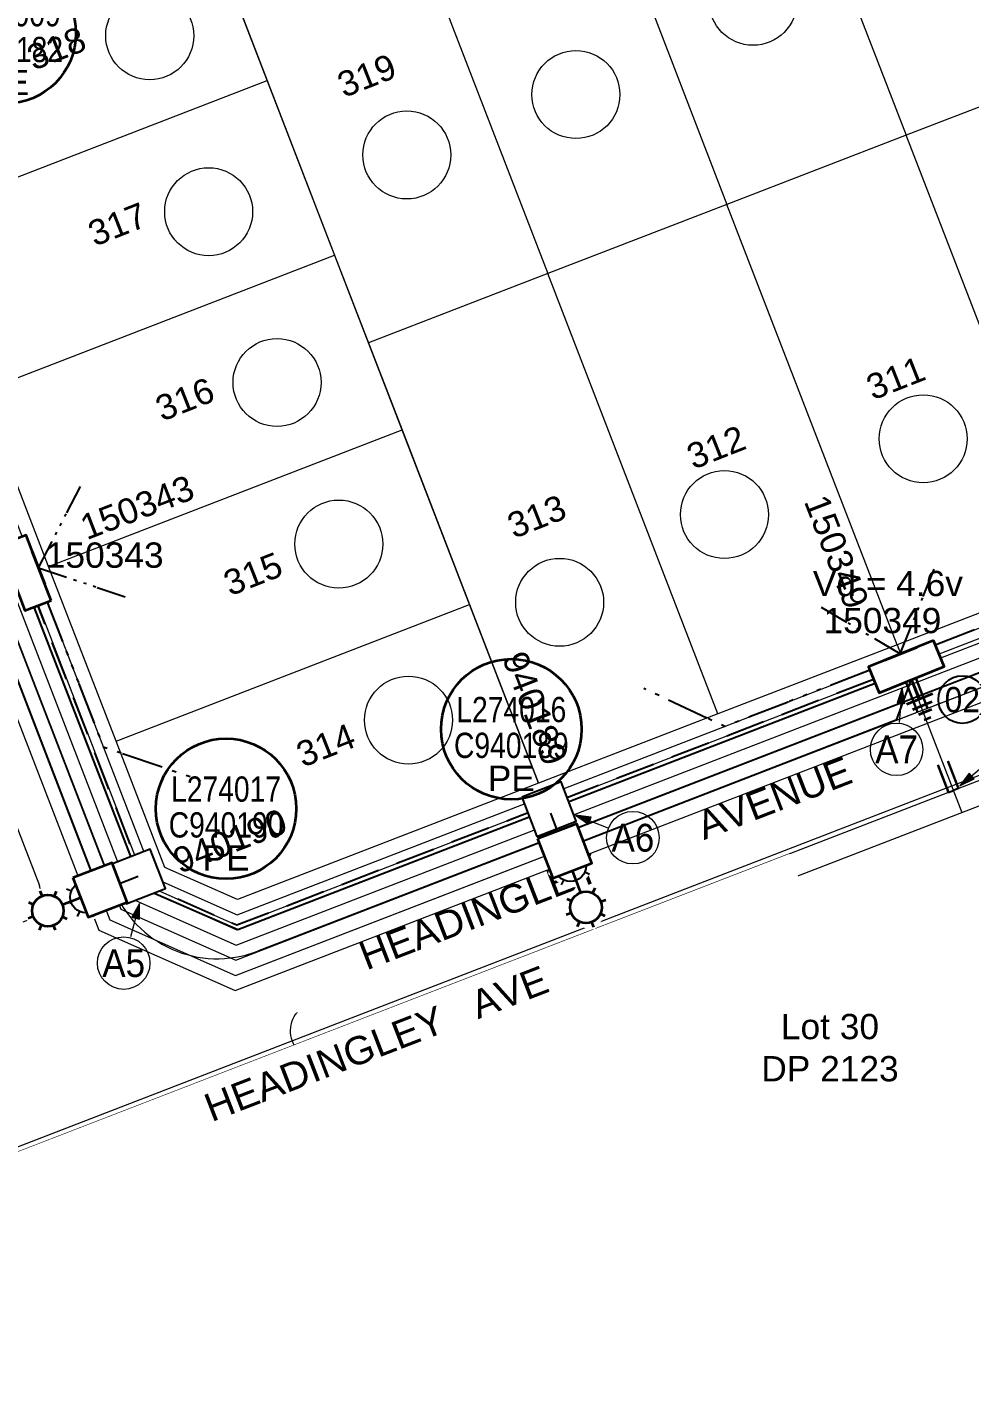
# Model space of a CAD drawing. Header units: metres. Extents: x 0 to 311505, y 0 to 6270811.
# Drawn here: x 310835.8 to 310902.9, y 6270176.5 to 6270274.2 of the extents above; entities that cross this region are included whole.
import ezdxf
from ezdxf import colors
from ezdxf.entities.mleader import LeaderData, LeaderLine
from ezdxf.enums import TextEntityAlignment as Align
from ezdxf.math import Vec2, Vec3

# ---------------------------------------------------------------- set-up
doc = ezdxf.new("R2010")
doc.units = ezdxf.units.M
doc.linetypes.add('IE Trench LV', pattern=[6, 4, -2])
doc.linetypes.add('PHANTOM', pattern=[6.15, 3, -0.75, 0.3, -0.75, 0.3, -0.75, 0.3])
doc.layers.get('0').update_dxf_attribs({"color": 6})
for name, color, linetype, lineweight in [('_User Miscellaneous1', 30, 'Continuous', 13), ('_User Miscellaneous2', 31, 'Continuous', 13), ('_User_LV_Exist', 5, 'Continuous', 35), ('Cadastre Developer_SP_NEW', 92, 'Continuous', 15), ('Cadastre Land Parcels_SP_EXT', 118, 'Continuous', 15), ('Cadastre Water_SP_EXT', 158, 'Continuous', 15)]:
    doc.layers.add(name, color=color, linetype=linetype, lineweight=lineweight)
doc.layers.add('_User Miscellaneous10', color=252, linetype='Continuous', lineweight=13, plot=False, transparency=0.9)
doc.layers.add('_User Miscellaneous8', color=181, linetype='Continuous', lineweight=13, transparency=0.5)
doc.layers.add('Cadastre Roads_SP_NEW', color=214, linetype='Continuous', lineweight=15, transparency=0.65)
for name, color, linetype in [('Duct_SP_NEW', 2, 'Continuous'), ('Equip_SP_SL_NEW', 2, 'Continuous'), ('Mains_LV_New_R6', 2, 'Cable Z'), ('Mains_LV_New_T84', 2, 'Cable x'), ('Notes', 7, 'Continuous'), ('Services_SP_NEW_UG', 2, 'IE Trench LV'), ('SupportsUG_SP_LV_NEW', 2, 'Continuous'), ('SupportsUG_SP_LV_SL_NEW', 2, 'Continuous'), ('Trench_SP_NEW', 2, 'Continuous'), ('UG_Details_SP_MISC', 7, 'Continuous')]:
    doc.layers.add(name, color=color, linetype=linetype)
doc.styles.add('ARIAL', font='arial.ttf', dxfattribs={"height": 2})
doc.styles.add('ieISOCP', font='arial.ttf', dxfattribs={"height": 1.5})
doc.styles.add('SL_LABEL', font='arial.ttf', dxfattribs={"height": 2})
doc.styles.get("Standard").update_dxf_attribs({"font": 'arial.ttf'})
doc.linetypes.add('Cable New UG', pattern='A,5.5,-0.01,["X",Standard,S=1.8,R=0,X=0,Y=-0.94],-1.7', length=7.21)
doc.linetypes.add('Cable o', pattern='A,3.5,-0.01,["O",Standard,S=1.25,R=0,X=0,Y=-0.63],-1.36', length=4.87)
doc.linetypes.add('Cable x', pattern='A,4.5,-0.01,["X",Standard,S=1.25,R=0,X=0,Y=-0.65],-1.2', length=5.71)
doc.linetypes.add('Cable Z', pattern='A,5,-0.01,["Z",Standard,S=1.5,R=0,X=0,Y=-0.75],-1.3', length=6.31)

# ---------------------------------------------------------------- blocks, each defined once
blk = doc.blocks.new('*U346')
at = {"width": 0.9}
blk.add_attdef('ASSET_NUM', text='', height=2, dxfattribs=at).set_placement((4, 2), align=Align.MIDDLE_LEFT)
for tag, p, flags in [('SUBURB', (-2, 0), 1), ('STREETNAME', (-1.8, 0), 9), ('PARENT', (-1.6, 0), 9), ('NOTES', (-1.4, 0), 9), ('LOCATION', (-1.2, 0), 9), ('LEGEND', (-1, 0), 9), ('USAGE', (-0.8, 0), 9), ('SUPPORT_TYPE', (-0.6, 0), 9), ('STATE', (-0.4, 0), 9), ('OWNED_BY', (-0.2, 0), 9)]:
    blk.add_attdef(tag, p, '', height=0.2, rotation=270, dxfattribs=dict(flags=flags))
at = {"transparency": 33554687}
blk.add_wipeout([(-0.043, -2.692), (-1.826, 1.979), (0.043, 2.692), (1.826, -1.979)], dxfattribs=at)
blk.add_lwpolyline([(1.826, -1.979), (0.488, 1.524), (1.38, -0.811), (0.043, 2.692), (-1.826, 1.979), (-0.043, -2.692)], close=True)
blk = doc.blocks.new('*U388')
at = {"layer": '_User_LV_Exist', "transparency": 33554674}
for p, q in [((1.828, -2.494), (0.44, -3.061)), ((1.786, -3.051), (0.86, -3.429)), ((1.743, -3.609), (1.28, -3.798))]:
    blk.add_line(p, q, dxfattribs=at)
at = {"transparency": 33554674, "width": 0.9}
blk.add_attdef('ASSET_NUM', text='', height=2, dxfattribs=at).set_placement((4, 2), align=Align.MIDDLE_LEFT)
at = {"transparency": 33554674}
for tag, p, flags in [('SUBURB', (-2, 0), 1), ('STREETNAME', (-1.8, 0), 9), ('PARENT', (-1.6, 0), 9), ('NOTES', (-1.4, 0), 9), ('LOCATION', (-1.2, 0), 9), ('LEGEND', (-1, 0), 9), ('USAGE', (-0.8, 0), 9), ('SUPPORT_TYPE', (-0.6, 0), 9), ('STATE', (-0.4, 0), 9), ('OWNED_BY', (-0.2, 0), 9)]:
    blk.add_attdef(tag, p, '', height=0.2, rotation=270, dxfattribs=dict(at, flags=flags))
blk.add_wipeout([(2.693, 0.019), (-1.937, -1.871), (-2.693, -0.019), (1.937, 1.871)], dxfattribs=at)
blk.add_lwpolyline([(1.937, 1.871), (-1.535, 0.453), (0.779, 1.398), (-2.693, -0.019), (-1.937, -1.871), (2.693, 0.019)], close=True, dxfattribs=at)
at = {"layer": '_User_LV_Exist', "transparency": 33554674}
for p, q in [((0.378, -0.926), (0.945, -2.315)), ((1.871, -1.937), (0.019, -2.693))]:
    blk.add_line(p, q, dxfattribs=at)
blk = doc.blocks.new('COLUMN_NEW')
at = {"width": 0.9, "flags": 8}
blk.add_attdef('ASSET_NUM', text='', height=2, dxfattribs=at).set_placement((4, 2), align=Align.MIDDLE_LEFT)
at = {"flags": 1}
blk.add_attdef('Z', (-2.351, -1.813), '', height=0.2, rotation=270, dxfattribs=at)
at = {"ltscale": 10, "transparency": 33554687}
blk.add_wipeout([(-1.5, -1.5), (-1.5, 1.5), (1.5, 1.5), (1.5, -1.5)], dxfattribs=at)
blk.add_lwpolyline([(-1.5, 1.5), (-1.5, -1.5), (1.5, -1.5), (1.5, 1.5)], close=True)
at = {"flags": 9}
for tag, p in [('NOTES', (-2, -1.813)), ('SUBURB', (-1.8, -1.813)), ('STREETNAME', (-1.6, -1.813)), ('LOCATION', (-1.4, -1.813)), ('LEGEND', (-1.2, -1.813)), ('USAGE', (-1, -1.813)), ('STATE', (-0.8, -1.813)), ('OWNED_BY', (-0.6, -1.813)), ('COLUMN_TYPE', (-0.4, -1.813)), ('STREET_CODE', (-0.2, -1.813)), ('STRUCTURE_PLANT_NUMBER', (0.031, -1.813))]:
    blk.add_attdef(tag, text='', height=0.2, rotation=270, dxfattribs=at).set_placement(p, align=Align.MIDDLE_LEFT)
blk = doc.blocks.new('*U439')
blk.add_circle((0, 0), 1.7)
at = {"width": 0.9}
blk.add_attdef('CODE', text='', height=1.8, dxfattribs=at).set_placement((0, 0), align=Align.MIDDLE_CENTER)
at = {"flags": 1}
blk.add_attdef('Z', (0, 0), '', height=0.2, dxfattribs=at)
blk = doc.blocks.new('*U535')
at = {"transparency": 33554687}
for tag, height, rotation, flags, p in [('LANTNUMBER', 0.2, 270, 9, (-1.4, 2.6)), ('LOUTREACH', 0.2, 270, 9, (-1.4, 2.2)), ('LOUTREACHVOCAB', 0.2, 270, 9, (-1.4, 2)), ('LRATECODE', 0.2, 270, 9, (-1.4, 1.8)), ('LREMOVE', 0.2, 270, 9, (-1.4, 1.6)), ('LREPLACE', 0.2, 270, 9, (-1.4, 1.4)), ('LTYPE', 0.2, 270, 9, (-1.4, 1.2)), ('LTYPEVOCAB', 0.2, 270, 9, (-1.4, 1)), ('LEGEND', 0.2, 270, 9, (-1.4, 0.8)), ('SUBURB', 0.2, 270, 9, (-1.4, 0.6)), ('STREETNAME', 0.2, 270, 9, (-1.4, 0.4)), ('LOCATION', 0.2, 270, 9, (-1.4, 0.2)), ('LNEW', 0.2, 270, 9, (-6.4, 0)), ('LMASTVOCAB', 0.2, 270, 9, (-6.2, 0)), ('LMAST', 0.2, 270, 9, (-6, 0)), ('LLAMPVOCAB', 0.2, 270, 9, (-5.8, 0)), ('LLAMP', 0.2, 270, 9, (-5.6, 0)), ('LEXIST', 0.2, 270, 9, (-5.4, 0)), ('LCHARGE3PERCENT', 0.2, 270, 9, (-5.2, 0)), ('LCHARGE3', 0.2, 270, 9, (-5, 0)), ('LCHARGE2PERCENT', 0.2, 270, 9, (-4.8, 0)), ('LCHARGE2', 0.2, 270, 9, (-4.6, 0)), ('LCHARGE1PERCENT', 0.2, 270, 9, (-4.4, 0)), ('LCHARGE1', 0.2, 270, 9, (-4.2, 0)), ('LCATEGORY', 0.2, 270, 9, (-4, 0)), ('LBRACKETVOCAB', 0.2, 270, 9, (-3.8, 0)), ('LBRACKET', 0.2, 270, 9, (-3.6, 0)), ('LKINGHEIGHT', 0.2, 270, 9, (-3.4, 0)), ('CREPLACE', 0.2, 270, 9, (-3.2, 0)), ('CREMOVE', 0.2, 270, 9, (-3, 0)), ('CNUMBER', 0.2, 270, 9, (-2.8, 0)), ('CNEW', 0.2, 270, 9, (-2.6, 0)), ('CEXIST', 0.2, 270, 9, (-2.4, 0)), ('USAGE', 0.2, 270, 9, (-2.2, 0)), ('STATE', 0.2, 270, 9, (-2, 0)), ('OWNED_BY', 0.2, 270, 9, (-1.8, 0)), ('ORIENTATION', 0.2, 270, 9, (-1.6, 0)), ('OPERATING_VOLTAGE', 0.2, 270, 9, (-1.4, 0)), ('MAINTAINED_BY', 0.2, 270, 9, (-1.4, -0.663)), ('NOTES', 0.2, 270, 9, (-1.4, 0)), ('NO_PHASES', 0.2, 270, 9, (-1.2, 0)), ('LANTERN_TYPE', 0.2, 270, 9, (-1, 0)), ('LANTERN_PURPOSE', 0.2, 270, 9, (-0.8, 0)), ('CONTROL_TYPE', 0.2, 270, 9, (-0.6, 0)), ('CONSTRUCTED_VOLTAGE', 0.2, 270, 9, (-0.4, 0)), ('LNUMBER', 1, 290.64353, 8, (8.386, -13.158))]:
    blk.add_attdef(tag, text='', height=height, rotation=rotation, dxfattribs=dict(at, flags=flags)).set_placement(p, align=Align.MIDDLE_LEFT)
for tag, p, height, flags in [('OPERATED_BY', (-1.4, -0.407), 0.2, 9), ('Z', (0, 0), 0.001, 1)]:
    blk.add_attdef(tag, p, '', height=height, rotation=270, dxfattribs=dict(at, flags=flags))
at = {"transparency": 33554687, "style": 'SL_LABEL'}
for tag, height, rotation, flags, p in [('STREET_CODE', 0.001, 270, 9, (0.001, 0)), ('ASSET_NUM', 1, 290.64353, 8, (10.257, -12.453))]:
    blk.add_attdef(tag, text='', height=height, rotation=rotation, dxfattribs=dict(at, flags=flags)).set_placement(p, align=Align.MIDDLE_LEFT)
at = {"transparency": 33554687}
blk.add_wipeout([(8.859, -11.577), (7.645, -11.365), (6.685, -10.593), (6.898, -9.38), (7.669, -8.419), (8.883, -8.632), (9.843, -9.403), (9.631, -10.617)], dxfattribs=at)
for p, q in [((6.854, -6.255), (7.867, -8.945)), ((8.883, -8.632), (8.728, -8.973)), ((6.898, -9.38), (7.239, -9.534)), ((9.668, -9.469), (9.317, -9.602)), ((7.211, -10.395), (6.86, -10.527)), ((9.631, -10.617), (9.289, -10.462)), ((7.645, -11.365), (7.8, -11.023)), ((8.661, -11.051), (8.793, -11.402))]:
    blk.add_line(p, q, dxfattribs=at)
blk.add_circle((8.264, -9.998), 1.125, dxfattribs=at)
blk = doc.blocks.new('*U532')
at = {"transparency": 33554687}
for tag, height, rotation, flags, p in [('LANTNUMBER', 0.2, 270, 9, (-1.4, 2.6)), ('LOUTREACH', 0.2, 270, 9, (-1.4, 2.2)), ('LOUTREACHVOCAB', 0.2, 270, 9, (-1.4, 2)), ('LRATECODE', 0.2, 270, 9, (-1.4, 1.8)), ('LREMOVE', 0.2, 270, 9, (-1.4, 1.6)), ('LREPLACE', 0.2, 270, 9, (-1.4, 1.4)), ('LTYPE', 0.2, 270, 9, (-1.4, 1.2)), ('LTYPEVOCAB', 0.2, 270, 9, (-1.4, 1)), ('LEGEND', 0.2, 270, 9, (-1.4, 0.8)), ('SUBURB', 0.2, 270, 9, (-1.4, 0.6)), ('STREETNAME', 0.2, 270, 9, (-1.4, 0.4)), ('LOCATION', 0.2, 270, 9, (-1.4, 0.2)), ('LNEW', 0.2, 270, 9, (-6.4, 0)), ('LMASTVOCAB', 0.2, 270, 9, (-6.2, 0)), ('LMAST', 0.2, 270, 9, (-6, 0)), ('LLAMPVOCAB', 0.2, 270, 9, (-5.8, 0)), ('LLAMP', 0.2, 270, 9, (-5.6, 0)), ('LEXIST', 0.2, 270, 9, (-5.4, 0)), ('LCHARGE3PERCENT', 0.2, 270, 9, (-5.2, 0)), ('LCHARGE3', 0.2, 270, 9, (-5, 0)), ('LCHARGE2PERCENT', 0.2, 270, 9, (-4.8, 0)), ('LCHARGE2', 0.2, 270, 9, (-4.6, 0)), ('LCHARGE1PERCENT', 0.2, 270, 9, (-4.4, 0)), ('LCHARGE1', 0.2, 270, 9, (-4.2, 0)), ('LCATEGORY', 0.2, 270, 9, (-4, 0)), ('LBRACKETVOCAB', 0.2, 270, 9, (-3.8, 0)), ('LBRACKET', 0.2, 270, 9, (-3.6, 0)), ('LKINGHEIGHT', 0.2, 270, 9, (-3.4, 0)), ('CREPLACE', 0.2, 270, 9, (-3.2, 0)), ('CREMOVE', 0.2, 270, 9, (-3, 0)), ('CNUMBER', 0.2, 270, 9, (-2.8, 0)), ('CNEW', 0.2, 270, 9, (-2.6, 0)), ('CEXIST', 0.2, 270, 9, (-2.4, 0)), ('USAGE', 0.2, 270, 9, (-2.2, 0)), ('STATE', 0.2, 270, 9, (-2, 0)), ('OWNED_BY', 0.2, 270, 9, (-1.8, 0)), ('ORIENTATION', 0.2, 270, 9, (-1.6, 0)), ('OPERATING_VOLTAGE', 0.2, 270, 9, (-1.4, 0)), ('MAINTAINED_BY', 0.2, 270, 9, (-1.4, -0.663)), ('NOTES', 0.2, 270, 9, (-1.4, 0)), ('NO_PHASES', 0.2, 270, 9, (-1.2, 0)), ('LANTERN_TYPE', 0.2, 270, 9, (-1, 0)), ('LANTERN_PURPOSE', 0.2, 270, 9, (-0.8, 0)), ('CONTROL_TYPE', 0.2, 270, 9, (-0.6, 0)), ('CONSTRUCTED_VOLTAGE', 0.2, 270, 9, (-0.4, 0)), ('LNUMBER', 1, 201.58947, 8, (-0.023, -7.901))]:
    blk.add_attdef(tag, text='', height=height, rotation=rotation, dxfattribs=dict(at, flags=flags)).set_placement(p, align=Align.MIDDLE_LEFT)
for tag, p, height, flags in [('OPERATED_BY', (-1.4, -0.407), 0.2, 9), ('Z', (0, 0), 0.001, 1)]:
    blk.add_attdef(tag, p, '', height=height, rotation=270, dxfattribs=dict(at, flags=flags))
at = {"transparency": 33554687, "style": 'SL_LABEL'}
for tag, height, rotation, flags, p in [('STREET_CODE', 0.001, 270, 9, (0.001, 0)), ('ASSET_NUM', 1, 201.58947, 8, (0.713, -9.761))]:
    blk.add_attdef(tag, text='', height=height, rotation=rotation, dxfattribs=dict(at, flags=flags)).set_placement(p, align=Align.MIDDLE_LEFT)
at = {"transparency": 33554687}
blk.add_wipeout([(1.565, -8.348), (1.758, -7.131), (2.514, -6.158), (3.73, -6.35), (4.703, -7.106), (4.511, -8.323), (3.755, -9.296), (2.538, -9.103)], dxfattribs=at)
for p, q in [((2.72, -6.681), (2.583, -6.332)), ((3.73, -6.35), (3.581, -6.694)), ((6.854, -6.255), (4.181, -7.313)), ((1.758, -7.131), (2.102, -7.28)), ((2.088, -8.141), (1.74, -8.279)), ((2.538, -9.103), (2.687, -8.759)), ((3.686, -9.122), (3.548, -8.773)), ((4.511, -8.323), (4.167, -8.174))]:
    blk.add_line(p, q, dxfattribs=at)
blk.add_circle((3.134, -7.727), 1.125, dxfattribs=at)
blk = doc.blocks.new('*U286')
at = {"ltscale": 0.1}
blk.add_circle((0, 0), 5, dxfattribs=at)
at = {"insert": (0, -2.6), "char_height": 1.8, "attachment_point": 2}
blk.add_mtext('PE', dxfattribs=at)
at = {"width": 0.8}
blk.add_attdef('SNUMBER', text='', height=1.8, dxfattribs=at).set_placement((0, 0.5), align=Align.CENTER)
at = {"flags": 1}
blk.add_attdef('Z', (0, 0), '', height=0.2, dxfattribs=at)
at = {"width": 0.8}
blk.add_attdef('CNUMBER', text='', height=1.8, dxfattribs=at).set_placement((0, -0.25), align=Align.TOP_CENTER)
blk = doc.blocks.new('*U453')
h = blk.add_hatch(color=256)
h.dxf.hatch_style = 1
h.paths.add_polyline_path([(0.532, 2.963), (1.015, 2.834), (1.032, 3.865)])
blk.add_line((1.032, 3.865), (0.451, 1.691))
at = {"flags": 128}
blk.add_lwpolyline([(0.532, 2.963), (1.015, 2.834), (1.032, 3.865), (0.532, 2.963)], dxfattribs=at)
blk.add_circle((0, 0), 1.7)
at = {"width": 0.9}
blk.add_attdef('CODE', text='', height=1.8, dxfattribs=at).set_placement((0, 0), align=Align.MIDDLE_CENTER)
at = {"flags": 1}
blk.add_attdef('Z', (0, 0), '', height=0.2, dxfattribs=at)
blk = doc.blocks.new('*U454')
h = blk.add_hatch(color=256)
h.dxf.hatch_style = 1
h.paths.add_polyline_path([(-2.883, 0.867), (-2.7, 1.332), (-3.722, 1.466)])
blk.add_line((-3.722, 1.466), (-1.628, 0.641))
at = {"flags": 128}
blk.add_lwpolyline([(-2.883, 0.867), (-2.7, 1.332), (-3.722, 1.466), (-2.883, 0.867)], dxfattribs=at)
blk.add_circle((0, 0), 1.7)
at = {"width": 0.9}
blk.add_attdef('CODE', text='', height=1.8, dxfattribs=at).set_placement((0, 0), align=Align.MIDDLE_CENTER)
at = {"flags": 1}
blk.add_attdef('Z', (0, 0), '', height=0.2, dxfattribs=at)
blk = doc.blocks.new('*U455')
h = blk.add_hatch(color=256)
h.dxf.hatch_style = 1
h.paths.add_polyline_path([(0.026, 3.01), (0.524, 2.964), (0.367, 3.983)])
blk.add_line((0.367, 3.983), (0.161, 1.743))
at = {"flags": 128}
blk.add_lwpolyline([(0.026, 3.01), (0.524, 2.964), (0.367, 3.983), (0.026, 3.01)], dxfattribs=at)
blk.add_circle((0, 0), 1.7)
at = {"width": 0.9}
blk.add_attdef('CODE', text='', height=1.8, dxfattribs=at).set_placement((0, 0), align=Align.MIDDLE_CENTER)
at = {"flags": 1}
blk.add_attdef('Z', (0, 0), '', height=0.2, dxfattribs=at)
blk = doc.blocks.new('*U466')
h = blk.add_hatch(color=256)
h.dxf.hatch_style = 1
h.paths.add_polyline_path([(-2.12, -2.137), (-2.444, -1.757), (-3.043, -2.596)])
blk.add_line((-3.043, -2.596), (-1.331, -1.136))
at = {"flags": 128}
blk.add_lwpolyline([(-2.12, -2.137), (-2.444, -1.757), (-3.043, -2.596), (-2.12, -2.137)], dxfattribs=at)
blk.add_circle((0, 0), 1.7)
at = {"width": 0.9}
blk.add_attdef('CODE', text='', height=1.8, dxfattribs=at).set_placement((0, 0), align=Align.MIDDLE_CENTER)
at = {"flags": 1}
blk.add_attdef('Z', (0, 0), '', height=0.2, dxfattribs=at)

msp = doc.modelspace()

# ---------------------------------------------------------------- linework, layer by layer
at = {"layer": '_User Miscellaneous8', "color": 3, "transparency": 33554687}
for centre in [(310887.441, 6270276.076), (310874.826, 6270269.434)]:
    msp.add_circle(centre, 3.132, dxfattribs=at)
at = {"layer": 'Cadastre Developer_SP_NEW'}
for p, q in [((310886.221, 6270297.945), (310898.35, 6270266.546)), ((310873.456, 6270293.014), (310885.585, 6270261.615)), ((310860.691, 6270288.083), (310872.82, 6270256.684)), ((310847.927, 6270283.152), (310852.839, 6270270.435)), ((310860.056, 6270251.753), (310847.927, 6270283.152)), ((310911.114, 6270271.476), (310898.35, 6270266.546)), ((310827.66, 6270260.709), (310852.839, 6270270.435)), ((310852.839, 6270270.435), (310857.645, 6270257.995)), ((310898.35, 6270266.546), (310885.585, 6270261.615)), ((310910.462, 6270235.189), (310898.35, 6270266.546)), ((310885.585, 6270261.615), (310872.82, 6270256.684)), ((310897.698, 6270230.258), (310885.585, 6270261.615)), ((310832.465, 6270248.268), (310857.645, 6270257.995)), ((310857.645, 6270257.995), (310862.45, 6270245.554)), ((310872.82, 6270256.684), (310860.056, 6270251.753)), ((310884.933, 6270225.327), (310872.82, 6270256.684)), ((310872.168, 6270220.397), (310860.056, 6270251.753)), ((310837.271, 6270235.828), (310832.465, 6270248.268)), ((310837.271, 6270235.828), (310862.45, 6270245.554)), ((310862.45, 6270245.554), (310867.256, 6270233.113)), ((310842.076, 6270223.387), (310837.271, 6270235.828)), ((310910.462, 6270235.189), (310897.698, 6270230.258)), ((310842.076, 6270223.387), (310867.256, 6270233.113)), ((310867.256, 6270233.113), (310872.168, 6270220.397)), ((310897.698, 6270230.258), (310884.933, 6270225.327)), ((310884.933, 6270225.327), (310872.168, 6270220.397)), ((310845.547, 6270214.401), (310842.076, 6270223.387)), ((310872.168, 6270220.397), (310850.72, 6270212.112)), ((310850.72, 6270212.112), (310845.547, 6270214.401))]:
    msp.add_line(p, q, dxfattribs=at)
at = {"layer": 'Cadastre Land Parcels_SP_EXT', "linetype": 'Continuous'}
msp.add_lwpolyline([(310824.859, 6270010.227), (311063.777, 6270102.53), (311034.138, 6270179.239), (311023.126, 6270207.74), (311003.274, 6270259.121), (310764.382, 6270166.814), (310791.809, 6270095.77), (310824.859, 6270010.227)], close=True, dxfattribs=at)
at = {"layer": 'Cadastre Roads_SP_NEW'}
for p, q in [((310841.863, 6270212.978), (310820.504, 6270268.272)), ((310816.7, 6270264.658), (310836.618, 6270213.096)), ((310997.212, 6270264.465), (310852.143, 6270208.427)), ((310855.756, 6270204.623), (310997.094, 6270259.22)), ((310857.197, 6270200.892), (310998.535, 6270255.489))]:
    msp.add_line(p, q, dxfattribs=at)
for centre, radius, start, end in [((310834.752, 6270212.376), 2, 291.12083, 21.12083), ((310849.278, 6270215.843), 7.95, 201.12428, 291.12083), ((310856.477, 6270202.758), 2, 111.12083, 201.12083), ((310856.477, 6270202.758), 2, 201.12082, 291.12082)]:
    msp.add_arc(centre, radius, start, end, dxfattribs=at)
at = {"layer": 'Cadastre Water_SP_EXT'}
msp.add_line((311003.357, 6270259.496), (310764.221, 6270167.121), dxfattribs=at)
at = {"layer": 'Duct_SP_NEW', "ltscale": 0.7, "transparency": 33554674}
for p, q in [((310898.683, 6270228.817), (310898.31, 6270228.672)), ((310898.683, 6270228.817), (310902.081, 6270220.02)), ((310897.937, 6270228.528), (310898.31, 6270228.672)), ((310897.937, 6270228.528), (310901.335, 6270219.732)), ((310902.081, 6270220.02), (310901.708, 6270219.876)), ((310901.335, 6270219.732), (310901.708, 6270219.876))]:
    msp.add_line(p, q, dxfattribs=at)
at = {"layer": 'UG_Details_SP_MISC', "transparency": 33554687}
for p, q in [((310898.646, 6270228.802), (310898.31, 6270228.672)), ((310898.646, 6270228.802), (310902.044, 6270220.006)), ((310897.974, 6270228.543), (310898.31, 6270228.672)), ((310897.974, 6270228.543), (310901.372, 6270219.747)), ((310902.044, 6270220.006), (310901.708, 6270219.876)), ((310901.372, 6270219.747), (310901.708, 6270219.876))]:
    msp.add_line(p, q, dxfattribs=at)

# ---------------------------------------------------------------- next in the draw order: texts
at = {"layer": '_User Miscellaneous1', "insert": (310876.566, 6270215.629), "char_height": 2, "width": 62.6229, "attachment_point": 2, "rotation": 21.12056, "style": 'ARIAL', "bg_fill": 2}
msp.add_mtext('HEADINGLEY          AVENUE', dxfattribs=at)

# ---------------------------------------------------------------- next in the draw order: linework, layer by layer
at = {"layer": '_User Miscellaneous10', "flags": 128}
for points in [[(310821.998, 6270279.569), (310817.696, 6270269.851), (310840.846, 6270209.921), (310850.564, 6270205.619), (311000.215, 6270263.427), (311004.517, 6270273.145), (310981.367, 6270333.075), (310971.649, 6270337.377)], [(310822.745, 6270278.785), (310818.778, 6270269.825), (310841.63, 6270210.668), (310850.59, 6270206.701), (310999.468, 6270264.211), (311003.435, 6270273.171), (310980.583, 6270332.328), (310971.623, 6270336.295)], [(310823.492, 6270278.001), (310819.86, 6270269.799), (310842.413, 6270211.415), (310850.616, 6270207.783), (310998.721, 6270264.994), (311002.353, 6270273.197), (310979.8, 6270331.581), (310971.597, 6270335.212)], [(310824.238, 6270277.218), (310820.942, 6270269.773), (310843.197, 6270212.161), (310850.642, 6270208.865), (310997.975, 6270265.778), (311001.271, 6270273.223), (310979.016, 6270330.834), (310971.571, 6270334.13)], [(310824.985, 6270276.434), (310822.024, 6270269.747), (310843.98, 6270212.908), (310850.668, 6270209.947), (310997.228, 6270266.561), (311000.188, 6270273.249), (310978.233, 6270330.088), (310971.545, 6270333.048)], [(310825.732, 6270275.651), (310823.106, 6270269.721), (310844.764, 6270213.655), (310850.694, 6270211.029), (310996.481, 6270267.345), (310999.106, 6270273.275), (310977.449, 6270329.341), (310971.519, 6270331.966)]]:
    msp.add_lwpolyline(points, close=True, dxfattribs=at)
at = {"layer": '_User Miscellaneous10', "color": 4, "flags": 128}
msp.add_lwpolyline([(310825.209, 6270276.199), (310822.349, 6270269.739), (310844.215, 6270213.132), (310850.676, 6270210.272), (310997.004, 6270266.796), (310999.864, 6270273.257), (310977.997, 6270329.864), (310971.537, 6270332.724)], close=True, dxfattribs=at)

# ---------------------------------------------------------------- next in the draw order: block references
at = {"layer": 'SupportsUG_SP_LV_NEW'}
ref = msp.add_blockref('*U346', (310835.623, 6270235.376), dxfattribs=at)
ref.add_attrib('ASSET_NUM', '150343', dxfattribs={"layer": '0', "height": 1.8, "rotation": 21.12081}).set_placement((310839.661, 6270238.529), align=Align.MIDDLE_LEFT)
ref = msp.add_blockref('*U388', (310898.356, 6270228.69), dxfattribs=at)
ref.add_attrib('ASSET_NUM', '150349', dxfattribs={"layer": '0', "height": 1.8, "rotation": 291.12083}).set_placement((310891.887, 6270240.789), align=Align.MIDDLE_LEFT)

# ---------------------------------------------------------------- next in the draw order: linework, layer by layer
at = {"layer": '_User Miscellaneous10', "ltscale": 0.7, "transparency": 33554495, "flags": 128}
msp.add_lwpolyline([(310897.698, 6270230.258), (310902.31, 6270218.318)], dxfattribs=at)
at = {"layer": 'Mains_LV_New_T84', "linetype": 'Cable New UG', "ltscale": 0.7, "transparency": 33554674, "flags": 128}
msp.add_lwpolyline([(310836.225, 6270232.93), (310843.98, 6270212.908), (310850.754, 6270209.98), (310896.137, 6270227.511)], dxfattribs=at)
at = {"layer": 'Services_SP_NEW_UG', "linetype": 'PHANTOM', "ltscale": 0.7, "flags": 128}
for points in [[(310836.56, 6270235.738), (310839.764, 6270241.961)], [(310836.563, 6270235.731), (310843.204, 6270233.52)], [(310897.921, 6270229.597), (310900.524, 6270236.095)], [(310897.914, 6270229.595), (310891.893, 6270233.165)]]:
    msp.add_lwpolyline(points, dxfattribs=at)
at = {"layer": 'Services_SP_NEW_UG', "linetype": 'PHANTOM', "flags": 128}
for points in [[(310900.419, 6270230.247), (310910.721, 6270234.246), (310912.972, 6270240.874), (310913.104, 6270241.189)], [(310837.178, 6270233.294), (310841.16, 6270222.985), (310847.784, 6270220.723), (310848.098, 6270220.59)], [(310895.759, 6270228.437), (310885.436, 6270224.43), (310879.663, 6270227.136)]]:
    msp.add_lwpolyline(points, dxfattribs=at)

# ---------------------------------------------------------------- next in the draw order: texts
at = {"layer": 'Mains_LV_New_T84', "color": 6, "ltscale": 0.7, "transparency": 33554674, "insert": (310891.696, 6270235.515), "char_height": 1.8, "width": 12.27604, "attachment_point": 1, "style": 'ieISOCP'}
msp.add_mtext('Vd = 4.6v', dxfattribs=at)

# ---------------------------------------------------------------- next in the draw order: texts
at = {"layer": '_User_LV_Exist', "transparency": 33554674, "insert": (310860.249, 6270202.784), "char_height": 2, "width": 62.6229, "attachment_point": 2, "rotation": 21.12056, "style": 'ARIAL', "bg_fill": 2}
msp.add_mtext('HEADINGLEY   AVE', dxfattribs=at)

# ---------------------------------------------------------------- next in the draw order: linework, layer by layer
at = {"layer": 'Trench_SP_NEW', "linetype": 'IE Trench LV', "ltscale": 0.7, "flags": 128}
msp.add_lwpolyline([(310896.024, 6270227.789), (310850.676, 6270210.272), (310844.215, 6270213.132), (310836.515, 6270233.04)], dxfattribs=at)

# ---------------------------------------------------------------- next in the draw order: leaders
at = {"layer": 'Notes'}
ml = msp.add_multileader_mtext('Standard', dxfattribs=at)
ml.set_content('Constructed under  \\PURS15861', color=256)
ml.set_leader_properties()
ml.build(insert=Vec2(0, 0))
ml.multileader.update_dxf_attribs({"leader_type": 2, "has_text_frame": 1, "text_left_attachment_type": 2, "text_right_attachment_type": 2, "dogleg_length": 0.01})
ctx = ml.context
ctx.base_point, ctx.char_height, ctx.plane_origin, ctx.plane_x_axis, ctx.plane_y_axis = Vec3(310975.192, 6270395.779), 1.8, Vec3(312213.891, 6270750.769), Vec3(0.932874, 0.360203), Vec3(-0.360203, 0.932874)
ctx.left_attachment, ctx.right_attachment, ctx.text_align_type = 2, 2, 1
notes = []
notes.append((ctx, [(0, (0, 0, 0), (0, 0), (1, 0), 1, [])]))
ctx.mtext.insert, ctx.mtext.text_direction, ctx.mtext.rotation, ctx.mtext.width, ctx.mtext.alignment, ctx.mtext.flow_direction = Vec3(310985.783, 6270402.491), Vec3(0.932874, 0.360203), 0.368486, 20.92345, 2, 5
ctx.mtext.has_bg_fill, ctx.mtext.bg_color, ctx.mtext.bg_scale_factor, ctx.mtext.bg_transparency, ctx.mtext.use_window_bg_color = 1, -1073741824, 2, 0, 1
for ctx, leaders in notes:
    for number, flags, end, landing, length, lines in leaders:
        leader = LeaderData()
        leader.index, (leader.has_last_leader_line, leader.has_dogleg_vector, leader.attachment_direction) = number, flags
        leader.last_leader_point, leader.dogleg_vector, leader.dogleg_length = Vec3(end), Vec3(landing), length
        for number, points, colour, breaks in lines:
            line = LeaderLine()
            line.index, line.vertices, line.color, line.breaks = number, Vec3.list(points), colors.encode_raw_color(colour), breaks
            leader.lines.append(line)
        ctx.leaders.append(leader)

# ---------------------------------------------------------------- next in the draw order: block references
at = {"layer": '_User Miscellaneous2', "color": 6, "xscale": 1.1, "yscale": 1.1, "zscale": 1.1}
msp.add_blockref('*U466', (310905.515, 6270223.051), dxfattribs=at).add_auto_attribs({'CODE': 'A8'})
at = {"layer": 'Duct_SP_NEW', "color": 6}
msp.add_blockref('*U439', (310902.343, 6270226.347), dxfattribs=at).add_auto_attribs({'CODE': '02'})

# ---------------------------------------------------------------- next in the draw order: texts
at = {"layer": '_User Miscellaneous1', "oblique": 0, "width": 1}
msp.add_text('311', height=1.8, rotation=21.5, dxfattribs=at).set_placement((310895.971, 6270247.643))

# ---------------------------------------------------------------- next in the draw order: leaders
at = {"layer": 'Notes'}
ml = msp.add_multileader_mtext('Standard', dxfattribs=at)
ml.set_content('Constructed under  \\PURS16270', color=256)
ml.set_leader_properties()
ml.build(insert=Vec2(0, 0))
ml.multileader.update_dxf_attribs({"leader_type": 2, "has_text_frame": 1, "text_left_attachment_type": 2, "text_right_attachment_type": 2, "dogleg_length": 0.01})
ctx = ml.context
ctx.base_point, ctx.char_height, ctx.plane_origin, ctx.plane_x_axis, ctx.plane_y_axis = Vec3(310863.5, 6270348.229), 1.8, Vec3(312104.333, 6270705.463), Vec3(0.932874, 0.360203), Vec3(-0.360203, 0.932874)
ctx.left_attachment, ctx.right_attachment, ctx.text_align_type = 2, 2, 1
notes = []
notes.append((ctx, [(0, (0, 0, 0), (0, 0), (1, 0), 1, [])]))
ctx.mtext.insert, ctx.mtext.text_direction, ctx.mtext.rotation, ctx.mtext.width, ctx.mtext.alignment, ctx.mtext.flow_direction = Vec3(310874.091, 6270354.941), Vec3(0.932874, 0.360203), 0.368486, 20.92345, 2, 5
ctx.mtext.has_bg_fill, ctx.mtext.bg_color, ctx.mtext.bg_scale_factor, ctx.mtext.bg_transparency, ctx.mtext.use_window_bg_color = 1, -1073741824, 2, 0, 1
for ctx, leaders in notes:
    for number, flags, end, landing, length, lines in leaders:
        leader = LeaderData()
        leader.index, (leader.has_last_leader_line, leader.has_dogleg_vector, leader.attachment_direction) = number, flags
        leader.last_leader_point, leader.dogleg_vector, leader.dogleg_length = Vec3(end), Vec3(landing), length
        for number, points, colour, breaks in lines:
            line = LeaderLine()
            line.index, line.vertices, line.color, line.breaks = number, Vec3.list(points), colors.encode_raw_color(colour), breaks
            leader.lines.append(line)
        ctx.leaders.append(leader)

# ---------------------------------------------------------------- next in the draw order: texts
at = {"layer": '_User Miscellaneous1', "width": 1}
for s, oblique, p in [('318', 0, (310836.207, 6270271.123)), ('319', 360, (310858.304, 6270269.187)), ('317', 360, (310840.552, 6270258.593)), ('316', 360, (310845.351, 6270246.135)), ('312', 360, (310883.188, 6270242.715)), ('313', 360, (310870.405, 6270237.787)), ('315', 360, (310850.198, 6270233.696)), ('314', 360, (310855.38, 6270221.496))]:
    msp.add_text(s, height=1.8, rotation=21.5, dxfattribs=dict(at, oblique=oblique)).set_placement(p)

# ---------------------------------------------------------------- next in the draw order: leaders
at = {"layer": 'Notes'}
ml = msp.add_multileader_mtext('Standard', dxfattribs=at)
ml.set_content('Future construction under  \\PURS19531', color=256)
ml.set_leader_properties()
ml.build(insert=Vec2(0, 0))
ml.multileader.update_dxf_attribs({"leader_type": 2, "has_text_frame": 1, "text_left_attachment_type": 2, "text_right_attachment_type": 2, "dogleg_length": 0.01})
ctx = ml.context
ctx.base_point, ctx.char_height, ctx.plane_origin, ctx.plane_x_axis, ctx.plane_y_axis = Vec3(310873.106, 6270327.315), 1.8, Vec3(312113.214, 6270685.405), Vec3(0.932874, 0.360203), Vec3(-0.360203, 0.932874)
ctx.left_attachment, ctx.right_attachment, ctx.text_align_type = 2, 2, 1
notes = []
notes.append((ctx, [(0, (0, 0, 0), (0, 0), (1, 0), 1, [])]))
ctx.mtext.insert, ctx.mtext.text_direction, ctx.mtext.rotation, ctx.mtext.width, ctx.mtext.alignment, ctx.mtext.flow_direction = Vec3(310883.176, 6270335.418), Vec3(0.932874, 0.360203), 0.368486, 20.92345, 2, 5
ctx.mtext.has_bg_fill, ctx.mtext.bg_color, ctx.mtext.bg_scale_factor, ctx.mtext.bg_transparency, ctx.mtext.use_window_bg_color = 1, -1073741824, 2, 0, 1
for ctx, leaders in notes:
    for number, flags, end, landing, length, lines in leaders:
        leader = LeaderData()
        leader.index, (leader.has_last_leader_line, leader.has_dogleg_vector, leader.attachment_direction) = number, flags
        leader.last_leader_point, leader.dogleg_vector, leader.dogleg_length = Vec3(end), Vec3(landing), length
        for number, points, colour, breaks in lines:
            line = LeaderLine()
            line.index, line.vertices, line.color, line.breaks = number, Vec3.list(points), colors.encode_raw_color(colour), breaks
            leader.lines.append(line)
        ctx.leaders.append(leader)

# ---------------------------------------------------------------- next in the draw order: linework, layer by layer
at = {"layer": '_User Miscellaneous8', "color": 3, "transparency": 33554687}
for centre in [(310844.474, 6270273.621), (310862.784, 6270265.134)]:
    msp.add_circle(centre, 3.132, dxfattribs=at)
at = {"layer": '_User Miscellaneous8', "color": 2, "transparency": 33554687}
for centre in [(310848.672, 6270261.092), (310853.541, 6270248.93), (310899.558, 6270244.92), (310885.404, 6270239.523), (310857.942, 6270237.422), (310862.904, 6270224.886)]:
    msp.add_circle(centre, 3.132, dxfattribs=at)

# ---------------------------------------------------------------- next in the draw order: block references
at = {"layer": '_User_LV_Exist', "linetype": 'ByBlock', "lineweight": -2}
msp.add_blockref('*U286', (310834.218, 6270273.793), dxfattribs=at).add_auto_attribs({'SNUMBER': 'L274009', 'CNUMBER': 'C940182'})
at = {"layer": 'SupportsUG_SP_LV_SL_NEW', "ltscale": 0.7}
ref = msp.add_blockref('COLUMN_NEW', (310872.909, 6270218.539), dxfattribs=dict(at, rotation=21.120846154022))
ref.add_attrib('ASSET_NUM', '940189', dxfattribs={"height": 1.8, "rotation": 291.1208}).set_placement((310870.392, 6270229.642), align=Align.MIDDLE_LEFT)
ref = msp.add_blockref('COLUMN_NEW', (310843.654, 6270213.753), dxfattribs=dict(at, rotation=21.120846154022))
ref.add_attrib('ASSET_NUM', '940190', dxfattribs={"height": 1.8, "rotation": 21.12083}).set_placement((310846.273, 6270214.776), align=Align.MIDDLE_LEFT)

# ---------------------------------------------------------------- next in the draw order: texts
at = {"layer": 'Cadastre Developer_SP_NEW', "color": 4, "linetype": 'Cable o', "transparency": 33554687, "insert": (310882.679, 6270203.962), "char_height": 1.8, "attachment_point": 1, "style": 'ieISOCP'}
msp.add_mtext_dynamic_manual_height_columns('\\pi6.7457;Lot 30 \\P\\pi5.3502;DP 2123', width=20.17811, gutter_width=7.5, heights=[0], dxfattribs=at)

# ---------------------------------------------------------------- next in the draw order: linework, layer by layer
at = {"layer": '_User Miscellaneous8', "color": 2, "transparency": 33554687}
msp.add_circle((310873.669, 6270233.274), 3.132, dxfattribs=at)

# ---------------------------------------------------------------- next in the draw order: block references
at = {"layer": '_User_LV_Exist', "linetype": 'ByBlock', "lineweight": -2}
for p, values in [((310870.226, 6270224.239), {'SNUMBER': 'L274016', 'CNUMBER': 'C940189'}), ((310849.912, 6270218.574), {'SNUMBER': 'L274017', 'CNUMBER': 'C940190'})]:
    msp.add_blockref('*U286', p, dxfattribs=at).add_auto_attribs(values)
at = {"layer": 'Equip_SP_SL_NEW', "ltscale": 0.7}
for name, p in [('*U535', (310866.163, 6270224.514)), ('*U532', (310836.8, 6270220.008))]:
    msp.add_blockref(name, p, dxfattribs=at)

# ---------------------------------------------------------------- next in the draw order: linework, layer by layer
at = {"layer": 'Mains_LV_New_R6', "color": 4, "linetype": 'Cable o', "transparency": 33554687, "flags": 128}
for points in [[(310834.689, 6270235.019), (310833.134, 6270232.661), (310840.287, 6270214.142)], [(310898.671, 6270227.739), (310897.631, 6270224.872), (310875.366, 6270216.272)]]:
    msp.add_lwpolyline(points, dxfattribs=at)

# ---------------------------------------------------------------- next in the draw order: block references
at = {"layer": '_User_LV_Exist', "ltscale": 0.7}
for name, p in [('*U535', (310867.284, 6270221.543)), ('*U532', (310834.086, 6270219.041))]:
    msp.add_blockref(name, p, dxfattribs=at)

# ---------------------------------------------------------------- next in the draw order: block references
at = {"layer": '_User_LV_Exist'}
ref = msp.add_blockref('*U346', (310835.623, 6270235.376), dxfattribs=at)
ref.add_attrib('ASSET_NUM', '150343', dxfattribs={"layer": '0', "height": 1.8}).set_placement((310837.073, 6270236.637), align=Align.MIDDLE_LEFT)
ref = msp.add_blockref('*U388', (310898.356, 6270228.69), dxfattribs=at)
ref.add_attrib('ASSET_NUM', '150349', dxfattribs={"layer": '0', "height": 1.8}).set_placement((310892.462, 6270231.977), align=Align.MIDDLE_LEFT)
at = {"layer": '_User_LV_Exist', "ltscale": 0.7, "rotation": 21.120846154022}
for p in [(310874.03, 6270215.568), (310840.94, 6270212.786)]:
    msp.add_blockref('COLUMN_NEW', p, dxfattribs=at)

# ---------------------------------------------------------------- next in the draw order: block references
at = {"layer": '_User Miscellaneous2', "color": 6, "xscale": 1.1, "yscale": 1.1, "zscale": 1.1}
for name, p, values in [('*U455', (310897.665, 6270222.801), {'CODE': 'A7'}), ('*U454', (310878.885, 6270216.51), {'CODE': 'A6'}), ('*U453', (310842.621, 6270207.582), {'CODE': 'A5'})]:
    msp.add_blockref(name, p, dxfattribs=at).add_auto_attribs(values)

doc.saveas('drawing.dxf')
